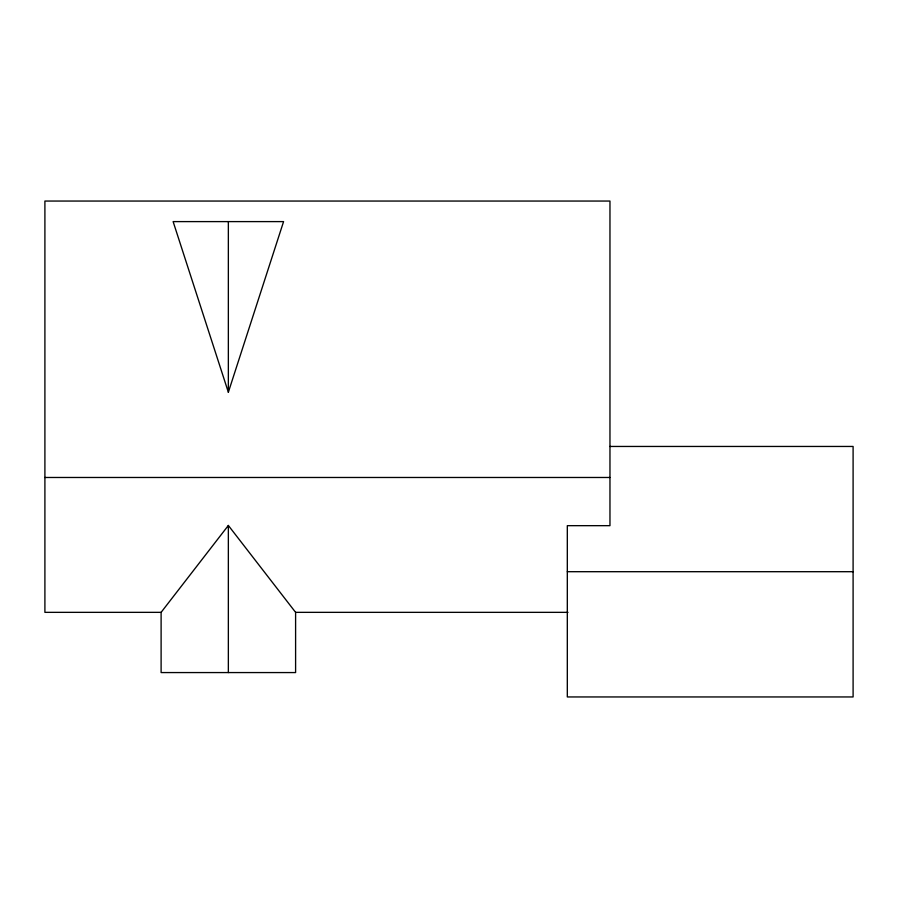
<?xml version="1.0" encoding="UTF-8"?>
<svg xmlns="http://www.w3.org/2000/svg" width="898" height="898" viewBox="0 0 898 898"><rect width="100%" height="100%" fill="white"/><g stroke="black" fill="none" stroke-linecap="round" stroke-linejoin="round"><path stroke-width="1.35" d="M228.35 392.246L283.577 221.604L173.123 221.604L228.35 392.246L228.35 221.604M161.112 612.346L228.35 525.465L295.599 612.346L295.599 672.568L161.112 672.568L161.112 612.346L44.9 612.346L44.9 201.051L609.966 201.051L609.966 525.667L567.312 525.667L567.312 696.949L853.1 696.949L853.1 446.452L609.922 446.452M44.9 477.478L609.966 477.478M567.312 571.7L853.1 571.7M295.599 612.346L568.007 612.346M228.35 525.465L228.35 672.568"/></g></svg>
